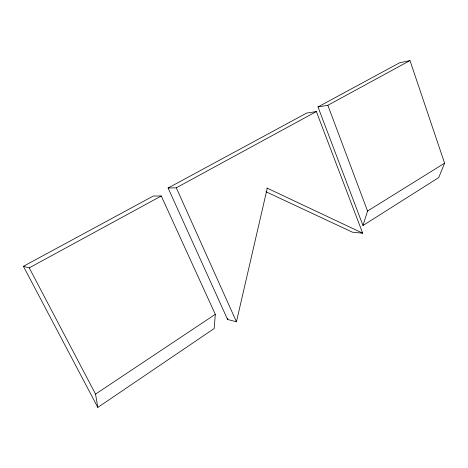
<?xml version="1.0" encoding="UTF-8"?>
<svg xmlns="http://www.w3.org/2000/svg" width="468" height="468" viewBox="0 0 468 468"><rect width="100%" height="100%" fill="white"/><g stroke="black" fill="none" stroke-linecap="round" stroke-linejoin="round"><path stroke-width="0.7" d="M215.286 314.32L214.198 328.518L97.806 407.423L23.4 266.298L153.288 196.034L161.267 195.987L215.286 314.32L95.548 394.115L97.806 407.423M265.9 191.716L352.439 232.192L362.677 233.181L316.356 111.554L306.599 113.098L168.111 188.019L227.565 319.463L236.445 321.773L267.269 188.189L266.684 188.177M227.565 319.463L227.811 318.41M362.987 225.517L367.544 211.045L327.84 105.294L317.988 106.938L362.987 225.517L438.756 177.565L444.6 163.151L409.98 60.577L399.532 62.829L317.988 106.938M367.544 211.045L444.6 163.151M23.4 266.298L29.244 267.866L161.267 195.987M168.111 188.019L176.296 187.803L316.356 111.554M327.84 105.294L409.98 60.577M267.269 188.189L362.677 233.181M29.244 267.866L95.548 394.115M176.296 187.803L236.445 321.773"/></g></svg>
